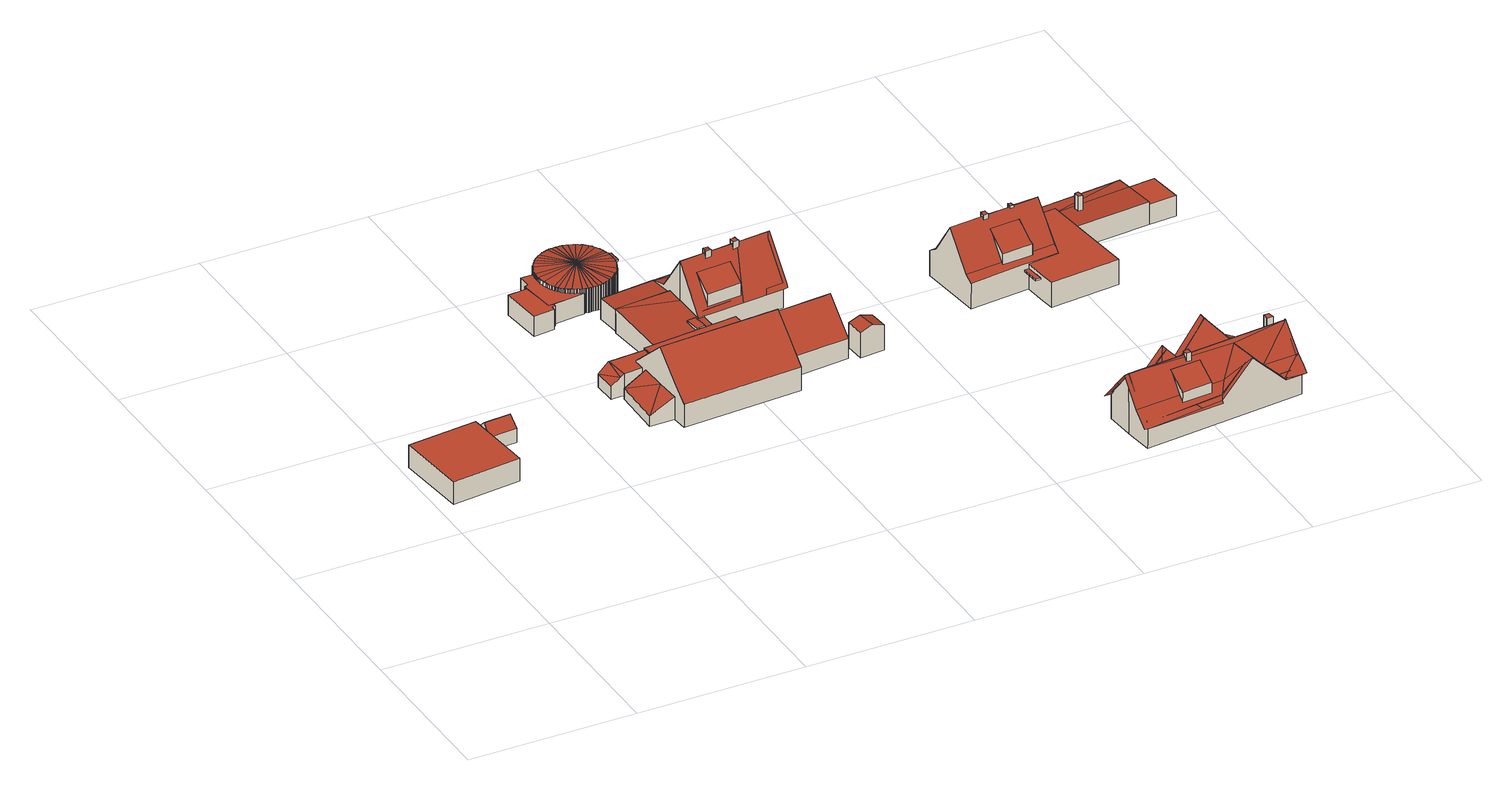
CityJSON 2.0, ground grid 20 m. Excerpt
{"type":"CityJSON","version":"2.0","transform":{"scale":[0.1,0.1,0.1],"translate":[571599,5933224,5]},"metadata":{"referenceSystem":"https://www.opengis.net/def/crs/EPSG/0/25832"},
"CityObjects":{
"building1":{"type":"Building","attributes":{"Grundfläche 2D":"72.558970","Grundhöhe NN":"5.193"},"geometry":[{"type":"Solid","lod":"3","boundaries":[[[[0,1,2,3]],[[4,5,3,2]],[[5,6,0,3]],[[6,7,1,0]],[[7,4,2,1]],[[7,6,5,4]]]],"semantics":{"surfaces":[{"type":"RoofSurface"},{"type":"WallSurface"},{"type":"GroundSurface"}],"values":[[0,1,1,1,1,2]]}}]},
"building2":{"type":"Building","attributes":{"Grundfläche 2D":"8.316436","Grundhöhe NN":"5.193"},"geometry":[{"type":"Solid","lod":"3","boundaries":[[[[8,9,10,11]],[[12,8,11,13]],[[13,11,10,14,15]],[[12,13,15,16]],[[9,8,12,16,17]],[[10,9,17,14]],[[15,14,17,16]]]],"semantics":{"surfaces":[{"type":"RoofSurface"},{"type":"WallSurface"},{"type":"GroundSurface"}],"values":[[0,0,1,1,1,1,2]]}}]},
"building3":{"type":"Building","attributes":{"Grundfläche 2D":"87.057612","Grundhöhe NN":"5.406"},"children":["building3-1"],"geometry":[{"type":"Solid","lod":"3","boundaries":[[[[18,19,20,21,22,23,24,25,26,27,28,29,30,31,32,33,34,35,36,37,38,39,40,41,42,43,44,45,46,47,48,49,50,51,52,53,54,55,56,57,58,59,60,61,62,63,64,65,66,67]],[[68,69,70,71,72,73]],[[74,75,72,71]],[[76,77,75,74]],[[78,79,75,77]],[[80,81,82,75,79]],[[83,75,82]],[[84,75,83]],[[85,75,84]],[[85,86,87,88,89,72,75]],[[90,91,92,93,72,89]],[[94,95,96,97,98,99,72,93]],[[100,101,102,72,99]],[[103,104,102]],[[102,104,72]],[[105,104,103]],[[104,106,104,105]],[[107,104,106]],[[108,104,107]],[[108,109,110,111,112,72,104]],[[113,114,115,116,117,72,112]],[[118,119,120,121,122,72,117]],[[123,124,125,126,72,122]],[[127,128,129,72,126]],[[130,131,132,72,129]],[[133,134,135,136,137,72,132]],[[138,139,140,72,137]],[[141,142,140]],[[140,142,72]],[[143,142,141]],[[144,142,143]],[[145,146,147,142,144]],[[148,142,147]],[[149,142,148]],[[149,150,151,152,153,72,142]],[[154,155,156,157,72,153]],[[158,159,160,161,72,157]],[[162,163,164,165,72,161]],[[166,167,165]],[[165,167,72]],[[168,167,166]],[[169,167,168]],[[170,171,167]],[[172,167,171]],[[173,174,167,172]],[[174,175,176,177,178,179,72,167]],[[180,181,182,183,72,179]],[[184,185,72,183]],[[186,185,184]],[[187,185,186]],[[188,189,185,187]],[[190,185,189]],[[191,185,190]],[[191,192,193,194,195,196,72,185]],[[197,198,199,200,72,196]],[[201,202,203,204,72,200]],[[205,206,207,72,204]],[[208,207,206]],[[209,207,208]],[[210,211,207,209]],[[212,207,211]],[[213,207,212]],[[213,214,215,216,217,72,207]],[[218,219,220,221,72,217]],[[222,223,224,225,72,221]],[[226,227,228,229,72,225]],[[230,231,229]],[[229,231,72]],[[232,231,230]],[[233,231,232]],[[231,234,231,233]],[[235,231,234]],[[236,231,235]],[[237,231,236]],[[237,238,239,240,72,231]],[[241,73,72,240]],[[62,242,243,244,245,246,247,248]],[[69,68,249,250]],[[70,69,250,251]],[[71,70,251,252]],[[74,71,252,253]],[[76,74,253,254]],[[77,76,254,255]],[[78,77,255,256]],[[79,78,256,257]],[[80,79,257,258]],[[81,80,258,259]],[[82,81,259,260]],[[83,82,260,261]],[[84,83,261,262]],[[68,73,263,249]],[[239,238,264,265]],[[240,239,265,266]],[[241,240,266,267]],[[73,241,267,263]],[[85,84,262,268]],[[86,85,268,269]],[[87,86,269,270]],[[88,87,270,271]],[[89,88,271,272]],[[90,89,272,273]],[[91,90,273,274]],[[92,91,274,275]],[[93,92,275,276]],[[94,93,276,277,278,279]],[[280,281,96,95,94,279,278,277,282,283]],[[284,97,96,281,280,283,285,286]],[[287,98,97,284,286,285,288,289]],[[290,99,98,287,289,288,291,292]],[[293,100,99,290,292,291,294,295]],[[296,101,100,293,295,294,297,298]],[[299,102,101,296,298,297,300,301]],[[302,103,102,299,301,300,303,304]],[[305,105,103,302,304,303,306,307]],[[105,305,307,306,308,104]],[[106,104,308,309]],[[107,106,309,310]],[[108,107,310,311]],[[109,108,311,312]],[[110,109,312,313]],[[111,110,313,314]],[[112,111,314,315]],[[113,112,315,316]],[[114,113,316,317]],[[115,114,317,318]],[[116,115,318,319]],[[117,116,319,320]],[[118,117,320,321]],[[119,118,321,322]],[[120,119,322,323]],[[121,120,323,324]],[[122,121,324,325]],[[123,122,325,326]],[[124,123,326,327]],[[125,124,327,328]],[[126,125,328,329]],[[127,126,329,330]],[[128,127,330,331]],[[129,128,331,332]],[[130,129,332,333]],[[131,130,333,334]],[[132,131,334,335]],[[133,132,335,336]],[[134,133,336,337]],[[135,134,337,338]],[[136,135,338,339]],[[137,136,339,340]],[[138,137,340,341]],[[139,138,341,342]],[[140,139,342,343]],[[141,140,343,344]],[[143,141,344,345]],[[144,143,345,346]],[[145,144,346,347]],[[146,145,347,348]],[[147,146,348,349]],[[148,147,349,350]],[[149,148,350,351]],[[150,149,351,352]],[[151,150,352,353]],[[152,151,353,354]],[[153,152,354,355]],[[154,153,355,356]],[[155,154,356,357]],[[156,155,357,358]],[[157,156,358,359]],[[158,157,359,360]],[[159,158,360,361]],[[160,159,361,362]],[[161,160,362,363]],[[162,161,363,364]],[[163,162,364,365]],[[164,163,365,366]],[[165,164,366,367]],[[166,165,367,368]],[[168,166,368,369]],[[169,168,369,370]],[[167,169,370,371]],[[170,167,371,372]],[[171,170,372,373]],[[172,171,373,374]],[[173,172,374,375]],[[173,375,376,57,174]],[[174,57,56,175]],[[175,56,55,176]],[[176,55,54,177]],[[177,54,53,178]],[[178,53,52,179]],[[179,52,51,180]],[[180,51,50,181]],[[181,50,49,182]],[[182,49,48,183]],[[183,48,47,184]],[[184,47,46,186]],[[186,46,45,187]],[[187,45,44,188]],[[188,44,43,189]],[[189,43,42,190]],[[190,42,41,191]],[[191,41,40,192]],[[192,40,39,193]],[[193,39,38,194]],[[194,38,37,195]],[[195,37,36,196]],[[196,36,35,197]],[[197,35,34,198]],[[198,34,33,199]],[[199,33,32,200]],[[200,32,31,201]],[[201,31,30,202]],[[202,30,29,203]],[[203,29,28,204]],[[204,28,27,205]],[[205,27,26,206]],[[206,26,25,208]],[[208,25,24,209]],[[209,24,23,210]],[[210,23,22,211]],[[211,22,21,212]],[[212,21,20,213]],[[213,20,19,214]],[[214,19,18,215]],[[215,18,67,216]],[[216,67,66,217]],[[217,66,65,218]],[[218,65,377,378,219]],[[220,219,378,379]],[[221,220,379,380]],[[222,221,380,381]],[[223,222,381,382]],[[224,223,382,383]],[[225,224,383,384]],[[226,225,384,385]],[[227,226,385,386]],[[228,227,386,387]],[[229,228,387,388]],[[230,229,388,389]],[[232,230,389,390]],[[233,232,390,391]],[[231,233,391,392]],[[234,231,392,393]],[[235,234,393,394]],[[236,235,394,395]],[[237,236,395,396]],[[238,237,396,264]],[[60,59,397,398]],[[61,60,398,399]],[[61,399,400,242]],[[242,62,61]],[[401,64,63,248,402,403]],[[248,63,62]],[[65,64,401,377]],[[59,58,57,376,404,397]],[[405,243,242,400]],[[244,243,405,406]],[[245,244,406,407]],[[246,245,407,408]],[[247,246,408,409]],[[248,247,409,402]],[[392,391,390,389,388,387,386,385,384,383,382,381,380,379,378,377,401,403,402,409,408,407,406,405,400,399,398,397,404,376,375,374,373,372,371,370,369,368,367,366,365,364,363,362,361,360,359,358,357,356,355,354,353,352,351,350,349,348,347,346,345,344,343,342,341,340,339,338,337,336,335,334,333,332,331,330,329,328,327,326,325,324,323,322,321,320,319,318,317,316,315,314,313,312,311,310,309,308,306,303,300,297,294,291,288,285,283,282,277,276,275,274,273,272,271,270,269,268,262,261,260,259,258,257,256,255,254,253,252,251,250,249,263,267,266,265,264,396,395,394,393]]]],"semantics":{"surfaces":[{"type":"RoofSurface"},{"type":"WallSurface"},{"type":"GroundSurface"}],"values":[[0,0,0,0,0,0,0,0,0,0,0,0,0,0,0,0,0,0,0,0,0,0,0,0,0,0,0,0,0,0,0,0,0,0,0,0,0,0,0,0,0,0,0,0,0,0,0,0,0,0,0,0,0,0,0,0,0,0,0,0,0,0,0,0,0,0,0,0,0,0,0,0,0,0,0,0,0,1,1,1,1,1,1,1,1,1,1,1,1,1,1,1,1,1,1,1,1,1,1,1,1,1,1,1,1,1,1,1,1,1,1,1,1,1,1,1,1,1,1,1,1,1,1,1,1,1,1,1,1,1,1,1,1,1,1,1,1,1,1,1,1,1,1,1,1,1,1,1,1,1,1,1,1,1,1,1,1,1,1,1,1,1,1,1,1,1,1,1,1,1,1,1,1,1,1,1,1,1,1,1,1,1,1,1,1,1,1,1,1,1,1,1,1,1,1,1,1,1,1,1,1,1,1,1,1,1,1,1,1,1,1,1,1,1,1,1,1,1,1,1,1,1,1,1,1,1,1,1,1,1,1,1,1,1,1,1,1,1,1,1,1,1,1,1,1,1,1,1,1,1,1,1,1,1,1,1,1,1,1,2]]}}]},
"building3-1":{"type":"BuildingInstallation","parents":["building3"],"geometry":[{"type":"MultiSurface","lod":"3","boundaries":[[[410,305,302,299,296,293,290,287,284,281,411,279,412,413]],[[414,413,412,279,278,415]],[[305,307,304,302]],[[302,304,301,299]],[[299,301,298,296]],[[296,298,295,293]],[[293,295,292,290]],[[290,292,289,287]],[[287,289,286,284]],[[284,286,280,281]],[[279,411,281,280,416,278]],[[410,413,414,417]],[[305,410,417,307]],[[292,295,298,301,304,307,417,414,415,278,416,280,286,289]]],"semantics":{"surfaces":[{"type":"RoofSurface"},{"type":"WallSurface"},{"type":"OuterCeilingSurface"}],"values":[0,1,1,1,1,1,1,1,1,1,1,1,1,2]}}]},
"building4":{"type":"Building","attributes":{"Grundfläche 2D":"249.014436","Grundhöhe NN":"5.414"},"geometry":[{"type":"Solid","lod":"3","boundaries":[[[[418,419,420,421]],[[422,423,424,425,426,427]],[[428,429,430,431,418,432,422,427]],[[433,434,435]],[[433,435,436]],[[433,436,437]],[[438,439,429,428]],[[438,440,439]],[[441,442,438,428,443]],[[444,445,446]],[[447,445,444]],[[448,445,447]],[[449,450,451,452,435,434,453]],[[419,418,454,455]],[[420,419,455,456]],[[452,451,421,420,456,457]],[[458,459,446,445,448,460,461,424,423,422,432,450,449]],[[425,424,461,462]],[[443,428,427,426,425,462,463,441]],[[439,464,431,430,429]],[[418,421,451,450,432,418,431,464,454]],[[436,435,465,466]],[[437,436,466,467]],[[434,433,437,467,468,469]],[[442,441,463,470]],[[440,438,442,470,471]],[[439,440,471,464]],[[444,446,459,472]],[[447,444,472,473]],[[448,447,473,460]],[[435,452,457,465]],[[434,469,474,458,449,453]],[[466,465,457,456,455,454,464,471,470,463,462,461,460,473,472,459,458,474,469,468,467]]]],"semantics":{"surfaces":[{"type":"RoofSurface"},{"type":"WallSurface"},{"type":"GroundSurface"}],"values":[[0,0,0,0,0,0,0,0,0,0,0,0,0,1,1,1,1,1,1,1,1,1,1,1,1,1,1,1,1,1,1,1,2]]}}]},
"building5":{"type":"Building","attributes":{"Grundfläche 2D":"154.423369","Grundhöhe NN":"5.416"},"children":["building5-1","building5-2","building5-3","building5-4"],"geometry":[{"type":"MultiSurface","lod":"3","boundaries":[[[475,476,477]],[[478,479,480,481,476]],[[481,480,477,476]],[[482,483,484,485,480]],[[486,478,483]],[[482,480,479,478,486,483]],[[487,484,483,478]],[[487,488,489]],[[489,490,484,487]],[[491,492,484,490,489,493,494,495,496,497,498,499,500]],[[492,491,484]],[[501,502,503,504,495,494,493,489,488]],[[505,498,497,496,504,506,507]],[[504,496,495]],[[508,509,510]],[[511,512,513,514,515,514,513,510,509,516,517]],[[514,515,514,513]],[[518,519,520]],[[521,522,523,520,519,524]],[[518,520,525,526]],[[523,527,525,520]],[[519,518,526,528]],[[524,519,528,529]],[[530,531,532,527,523,476]],[[521,508,510,488,487,478,476,523,522]],[[488,510,533,510]],[[488,510,513,501]],[[502,501,513,534,535,512]],[[502,512,535,536,537]],[[538,539,540,537,536,541]],[[542,497,538,541,543]],[[544,484,492,545,542,543,546]],[[547,548,483,484,544,549]],[[550,532,531,481,479,486,548,547,551]],[[511,517,516,552,553]],[[512,511,553,535]],[[513,512,535,534]],[[554,509,508,521,524,529]],[[516,509,554,552]],[[526,525,527,532,550,551,547,549,544,546,543,541,536,535,553,552,554,529,528]],[[476,475,530]],[[481,531,530,475,477,480]],[[504,503,502,537,540,539,538,497,498,505,507,506]],[[497,542,545,492,491,500,499,498]],[[483,548,486]],[[485,483,486,479,480]],[[483,485,484]],[[480,479,481]]],"semantics":{"surfaces":[{"type":"RoofSurface"},{"type":"WallSurface"},{"type":"GroundSurface"}],"values":[0,0,0,0,0,0,0,0,0,0,0,0,0,0,0,0,0,0,0,1,1,1,1,1,1,1,1,1,1,1,1,1,1,1,1,1,1,1,1,2,0,0,0,0,0,0,0,0]}}]},
"building5-1":{"type":"BuildingInstallation","parents":["building5"],"geometry":[{"type":"MultiSurface","lod":"3","boundaries":[[[555,556,557,558]],[[556,555,559,560]],[[561,562,557,556,560,563]],[[558,557,562,564]],[[555,558,564,559]]],"semantics":{"surfaces":[{"type":"RoofSurface"},{"type":"WallSurface"}],"values":[0,1,1,1,1]}}]},
"building5-2":{"type":"BuildingInstallation","parents":["building5"],"geometry":[{"type":"MultiSurface","lod":"3","boundaries":[[[565,566,567,568,569]],[[570,566,565,571]],[[572,569,568,567,573,490]],[[565,569,572,489]],[[571,565,489,574]],[[570,571,574,575]],[[573,567,566,570,575,493]]],"semantics":{"surfaces":[{"type":"RoofSurface"},{"type":"WallSurface"}],"values":[0,0,1,1,1,1,1]}}]},
"building5-3":{"type":"BuildingInstallation","parents":["building5"],"geometry":[{"type":"MultiSurface","lod":"3","boundaries":[[[576,577,578,579,580,581]],[[582,583,577,576]],[[578,577,583,584]],[[494,585,579,578,584]],[[580,579,585,586]],[[581,580,586,495]],[[576,581,495,582]]],"semantics":{"surfaces":[{"type":"RoofSurface"},{"type":"WallSurface"}],"values":[0,1,1,1,1,1,1]}}]},
"building5-4":{"type":"BuildingInstallation","parents":["building5"],"geometry":[{"type":"MultiSurface","lod":"3","boundaries":[[[587,588,589,590,591,592,593,594]],[[592,591,595,596]],[[593,592,596,597]],[[597,515,594,593]],[[587,594,515,598]],[[598,514,588,587]],[[599,595,591,590,589,588,514,600]]],"semantics":{"surfaces":[{"type":"RoofSurface"},{"type":"WallSurface"}],"values":[0,1,1,1,1,1,1]}}]},
"building6":{"type":"Building","attributes":{"Grundfläche 2D":"6.896968","Grundhöhe NN":"5.308"},"geometry":[{"type":"Solid","lod":"3","boundaries":[[[[601,602,603,604]],[[605,601,604,606]],[[606,604,603,607,608]],[[605,606,608,609]],[[602,601,605,609,610]],[[603,602,610,607]],[[608,607,610,609]]]],"semantics":{"surfaces":[{"type":"RoofSurface"},{"type":"WallSurface"},{"type":"GroundSurface"}],"values":[[0,0,1,1,1,1,2]]}}]},
"building7":{"type":"Building","attributes":{"Grundfläche 2D":"154.034180","Grundhöhe NN":"5.512"},"children":["building7-1","building7-2","building7-3"],"geometry":[{"type":"MultiSurface","lod":"3","boundaries":[[[611,612,613,614,615,616]],[[612,611,616,617,618,619,620,621]],[[622,616,615,614,623,624]],[[625,622,624,623,626,627]],[[628,625,627,626,629,630]],[[631,629,632,633]],[[629,631,628,630]],[[634,628,631]],[[635,636,634]],[[637,628,634,636]],[[619,618,617,616,622,625,628,637,636,638,639,640,641,642,643]],[[644,645,646,647,648,649,650,651,638,636]],[[650,649,641,642,641,640,639,638,636,638,651]],[[652,653,654,642,655]],[[652,655,642,641,649]],[[656,657,648,647,646,645,644,658,659]],[[660,656,659]],[[648,657,656,661,662]],[[663,649,648,662,661]],[[652,664,661,665,666]],[[667,665,668]],[[669,654,670,671,665,667,672]],[[671,670,654,653,652,666,665]],[[664,652,649,663,661]],[[673,638,637,674,675,676,677]],[[678,679,680,645,681,638,673,682]],[[683,671,666,664,663,662,657,679,678,684]],[[685,641,655,653,670,683,684,686]],[[687,688,618,689,641,685,690]],[[691,692,688,687,693]],[[694,695,611,691,693,696]],[[697,698,699,630,700,627,701,624,702,615,703,694,696,704]],[[705,706,698,697,707]],[[631,705,707,708]],[[675,634,709,676]],[[634,631,708,709]],[[690,685,686,684,678,682,673,677,676,709,708,707,697,704,696,693,687]],[[619,618,688,692,691,611,612,621,620]],[[615,614,613,612,611,695,694,703]],[[623,614,615,702,624]],[[623,624,701,627,626]],[[629,626,627,700,630]],[[699,629,630]],[[629,699,698,706,631,633,632]],[[705,631,706]],[[674,636,635,634,675]],[[636,638,681,645,644]],[[636,674,637]],[[636,637,638]],[[657,656,659,658,644,645,680,679]],[[656,657,662,661]],[[661,664,666,665]],[[661,662,663]],[[664,661,663]],[[665,671,668]],[[665,666,671]],[[683,670,654,669,672,667,668,671]],[[654,653,655,642]],[[653,654,670]],[[655,641,642]],[[641,689,618,619,643,642]]],"semantics":{"surfaces":[{"type":"RoofSurface"},{"type":"WallSurface"},{"type":"GroundSurface"}],"values":[0,0,0,0,0,0,0,0,0,0,0,0,0,0,0,0,0,0,0,0,0,0,0,0,1,1,1,1,1,1,1,1,1,1,1,1,2,0,0,0,0,0,0,0,0,0,0,0,0,0,0,0,0,0,0,0,0,0,0,0,0]}}]},
"building7-1":{"type":"BuildingInstallation","parents":["building7"],"geometry":[{"type":"MultiSurface","lod":"3","boundaries":[[[710,711,712,713,714,715]],[[716,717,711,710]],[[651,718,713,712,711,717,639]],[[718,719,714,713]],[[640,716,710,715,714,719,650]]],"semantics":{"surfaces":[{"type":"RoofSurface"},{"type":"WallSurface"}],"values":[0,1,1,1,1]}}]},
"building7-2":{"type":"BuildingInstallation","parents":["building7"],"geometry":[{"type":"MultiSurface","lod":"3","boundaries":[[[720,721,722,723]],[[724,725,721,720]],[[723,726,647,727,724,720]],[[725,728,646,729,722,721]],[[729,726,723,722]]],"semantics":{"surfaces":[{"type":"RoofSurface"},{"type":"WallSurface"}],"values":[0,1,1,1,1]}}]},
"building7-3":{"type":"BuildingInstallation","parents":["building7"],"geometry":[{"type":"MultiSurface","lod":"3","boundaries":[[[730,731,732,733,734,735,736]],[[643,619,620,734,733,732]],[[735,734,620,737]],[[617,730,736,735,737,738]],[[730,617,739]],[[739,740,731,730]],[[732,731,740,643]]],"semantics":{"surfaces":[{"type":"RoofSurface"},{"type":"WallSurface"}],"values":[0,1,1,1,1,1,1]}}]},
"building8":{"type":"Building","attributes":{"Grundfläche 2D":"241.043393","Grundhöhe NN":"5.218"},"children":["building8-1","building8-2","building8-3","building8-4","building8-5","building8-6"],"geometry":[{"type":"Solid","lod":"3","boundaries":[[[[741,742,743,744]],[[745,746,742]],[[746,743,742]],[[746,747,748,749]],[[749,750,746]],[[750,743,746]],[[751,752,753,754,755,756,757,758]],[[752,751,759,760,761,762,763,764,765,754,753]],[[760,759,766,767,765,764,763,762,761]],[[763,764,763,762]],[[768,769,770,766]],[[770,767,766]],[[771,767,770]],[[772,773,774,775,776,777,778,779]],[[780,781,782,783,784]],[[785,786,749,787]],[[742,769,768,766,759,751,758,776,775,745]],[[780,784,788,789,771,770,769,742,741]],[[755,754,765,767,771,789,790]],[[791,792,777,776,758,757,756,755,790,793]],[[794,772,779,778,777,792,791,793,795,796]],[[773,772,794,797]],[[746,774,773,797,798,747]],[[774,746,745,775]],[[747,798,799,787,748]],[[750,749,800,801]],[[748,787,749]],[[744,743,750,801,802]],[[803,782,781,780,741,744,802]],[[783,782,803,804]],[[784,783,804,788]],[[785,787,799,805]],[[786,785,805,806]],[[749,786,806,800]],[[789,788,804,803,802,801,800,806,805,799,798,797,794,796,795,793,790]]]],"semantics":{"surfaces":[{"type":"RoofSurface"},{"type":"WallSurface"},{"type":"GroundSurface"}],"values":[[0,0,0,0,0,0,0,0,0,0,0,0,0,0,0,0,1,1,1,1,1,1,1,1,1,1,1,1,1,1,1,1,1,1,2]]}}]},
"building8-1":{"type":"BuildingInstallation","parents":["building8"],"geometry":[{"type":"MultiSurface","lod":"3","boundaries":[[[807,808,809,810]],[[807,810,811,812]],[[809,808,813,814]],[[810,809,814,811]],[[812,813,808,807]]],"semantics":{"surfaces":[{"type":"RoofSurface"},{"type":"WallSurface"}],"values":[0,1,1,1,1]}}]},
"building8-2":{"type":"BuildingInstallation","parents":["building8"],"geometry":[{"type":"MultiSurface","lod":"3","boundaries":[[[815,816,817,818]],[[819,820,816,815]],[[821,817,816,820,822]],[[821,823,818,817]],[[823,819,815,818]]],"semantics":{"surfaces":[{"type":"RoofSurface"},{"type":"WallSurface"}],"values":[0,1,1,1,1]}}]},
"building8-3":{"type":"BuildingInstallation","parents":["building8"],"geometry":[{"type":"MultiSurface","lod":"3","boundaries":[[[824,825,826,827,828,829,830,831]],[[827,826,825,826]],[[825,824,831,832,752]],[[753,833,829,828,827]],[[829,833,832,831,830]]],"semantics":{"surfaces":[{"type":"RoofSurface"},{"type":"WallSurface"}],"values":[0,1,1,1,1]}}]},
"building8-4":{"type":"BuildingInstallation","parents":["building8"],"geometry":[{"type":"MultiSurface","lod":"3","boundaries":[[[834,835,836,837]],[[836,835,838,839]],[[840,841,834,837]],[[761,838,835,834,841]],[[760,840,837,836,839]]],"semantics":{"surfaces":[{"type":"RoofSurface"},{"type":"WallSurface"}],"values":[0,1,1,1,1]}}]},
"building8-5":{"type":"BuildingInstallation","parents":["building8"],"geometry":[{"type":"MultiSurface","lod":"3","boundaries":[[[842,843,844,845,846,847,848]],[[845,844,849,763]],[[763,850,846,845]],[[850,851,847,846]],[[764,852,843,842,848,847,851,853]],[[844,843,852,849]]],"semantics":{"surfaces":[{"type":"RoofSurface"},{"type":"WallSurface"}],"values":[0,1,1,1,1,1]}}]},
"building8-6":{"type":"BuildingInstallation","parents":["building8"],"geometry":[{"type":"MultiSurface","lod":"3","boundaries":[[[854,792,855,856,857]],[[792,854,857,858,859,791]],[[855,792,791,860]],[[856,855,860,861]],[[857,856,861,858]],[[859,858,861,860,791]]],"semantics":{"surfaces":[{"type":"RoofSurface"},{"type":"WallSurface"},{"type":"OuterCeilingSurface"}],"values":[0,1,1,1,1,2]}}]}
},
"vertices":[
[19,255,30],[102,264,30],[94,350,30],[10,341,30],[94,350,2],[10,341,2],[19,255,2],[102,264,2],
[133,346,30],[132,359,19],[100,356,19],[101,344,30],[134,333,19],[101,331,19],[100,356,2],[101,331,2],[134,333,2],[132,359,2],
[308,526,29],[306,527,29],[305,527,29],[303,528,29],[302,529,29],[300,530,29],[299,530,29],[298,531,29],[297,532,29],[295,533,29],[294,534,29],[293,535,29],[292,536,29],[291,538,29],[290,539,29],[289,540,29],[288,541,29],[287,542,29],[287,543,29],[286,545,29],[285,546,29],[284,547,29],[284,548,29],[283,550,29],[283,551,29],[282,553,29],[281,556,29],[281,558,29],[280,561,29],[280,563,29],[280,566,29],[280,568,29],[280,571,29],[280,572,29],[280,574,29],[280,575,29],[281,576,29],[281,578,29],[281,579,29],[282,581,29],[280,581,29],[267,581,29],[267,565,29],[263,564,29],[268,519,29],[302,522,29],[312,523,29],[312,524,29],[311,525,29],[309,525,29],[351,532,34],[353,534,34],[355,536,34],[357,537,34],[325,566,40],[349,531,34],[359,539,34],[362,545,34],[359,540,34],[360,542,34],[361,543,34],[362,544,34],[363,545,34],[363,546,34],[364,548,34],[364,549,34],[365,550,34],[366,552,34],[366,553,34],[367,555,34],[367,556,34],[367,558,34],[368,559,34],[368,561,34],[368,562,34],[368,564,34],[368,565,34],[368,566,34],[368,567,34],[368,569,34],[368,570,34],[368,572,34],[368,573,34],[368,575,34],[367,577,34],[367,578,34],[366,581,34],[366,580,34],[365,583,34],[365,584,34],[364,586,34],[364,587,34],[363,588,34],[362,590,34],[361,591,34],[360,592,34],[360,593,34],[359,595,34],[358,596,34],[357,597,34],[356,598,34],[355,599,34],[354,600,34],[353,601,34],[352,602,34],[350,603,34],[349,603,34],[347,605,34],[345,606,34],[343,607,34],[340,608,34],[338,609,34],[336,610,34],[333,610,34],[331,611,34],[329,611,34],[328,611,34],[327,611,34],[325,611,34],[324,611,34],[322,611,34],[321,611,34],[319,611,34],[318,611,34],[314,610,34],[316,611,34],[315,610,34],[313,610,34],[312,610,34],[310,609,34],[309,609,34],[308,608,34],[306,608,34],[305,607,34],[303,606,34],[302,605,34],[301,605,34],[299,604,34],[298,603,34],[297,602,34],[295,601,34],[294,600,34],[293,599,34],[292,598,34],[291,596,34],[290,595,34],[289,594,34],[288,593,34],[287,591,34],[285,587,34],[286,590,34],[285,589,34],[284,586,34],[283,585,34],[283,583,34],[282,582,34],[282,581,34],[281,579,34],[281,578,34],[281,576,34],[280,575,34],[280,574,34],[280,572,34],[280,571,34],[280,568,34],[280,566,34],[280,563,34],[282,556,34],[280,561,34],[281,558,34],[281,556,34],[282,553,34],[283,551,34],[283,550,34],[284,548,34],[284,547,34],[285,546,34],[286,545,34],[287,543,34],[287,542,34],[288,541,34],[289,540,34],[290,539,34],[291,538,34],[292,536,34],[293,535,34],[294,534,34],[295,533,34],[297,532,34],[301,530,34],[298,531,34],[299,530,34],[300,530,34],[302,529,34],[303,528,34],[305,527,34],[306,527,34],[308,526,34],[309,525,34],[311,525,34],[312,524,34],[314,524,34],[315,524,34],[317,523,34],[318,523,34],[320,523,34],[321,523,34],[323,523,34],[325,523,34],[326,523,34],[328,523,34],[329,523,34],[331,523,34],[335,524,34],[332,523,34],[333,524,34],[336,524,34],[338,525,34],[339,525,34],[340,526,34],[342,526,34],[343,527,34],[345,528,34],[347,529,34],[263,559,29],[240,557,29],[245,507,29],[270,510,29],[270,515,29],[274,515,29],[274,519,29],[351,532,4],[353,534,4],[355,536,4],[357,537,4],[359,539,4],[359,540,4],[360,542,4],[361,543,4],[362,544,4],[363,545,4],[363,546,4],[364,548,4],[364,549,4],[365,550,4],[349,531,4],[342,526,4],[343,527,4],[345,528,4],[347,529,4],[366,552,4],[366,553,4],[367,555,4],[367,556,4],[367,558,4],[368,559,4],[368,561,4],[368,562,4],[368,564,4],[368,565,4],[368,565,27],[368,565,29],[368,567,27],[368,567,29],[368,566,4],[368,567,4],[368,569,29],[368,569,4],[368,569,27],[368,570,29],[368,570,4],[368,570,27],[368,572,29],[368,572,4],[368,572,27],[368,573,29],[368,573,4],[368,573,27],[368,575,29],[368,575,4],[368,575,27],[367,577,29],[367,577,4],[367,577,27],[367,578,29],[367,578,4],[367,578,27],[366,580,29],[366,580,4],[366,580,27],[366,581,4],[365,583,4],[365,584,4],[364,586,4],[364,587,4],[363,588,4],[362,590,4],[361,591,4],[360,592,4],[360,593,4],[359,595,4],[358,596,4],[357,597,4],[356,598,4],[355,599,4],[354,600,4],[353,601,4],[352,602,4],[350,603,4],[349,603,4],[347,605,4],[345,606,4],[343,607,4],[340,608,4],[338,609,4],[336,610,4],[333,610,4],[331,611,4],[329,611,4],[328,611,4],[327,611,4],[325,611,4],[324,611,4],[322,611,4],[321,611,4],[319,611,4],[318,611,4],[316,611,4],[315,610,4],[313,610,4],[312,610,4],[310,609,4],[309,609,4],[308,608,4],[306,608,4],[305,607,4],[303,606,4],[302,605,4],[301,605,4],[299,604,4],[298,603,4],[297,602,4],[295,601,4],[294,600,4],[293,599,4],[292,598,4],[291,596,4],[290,595,4],[289,594,4],[288,593,4],[287,591,4],[286,590,4],[285,589,4],[285,587,4],[284,586,4],[283,585,4],[283,583,4],[282,582,4],[282,581,4],[312,524,4],[314,524,4],[315,524,4],[317,523,4],[318,523,4],[320,523,4],[321,523,4],[323,523,4],[325,523,4],[326,523,4],[328,523,4],[329,523,4],[331,523,4],[332,523,4],[333,524,4],[335,524,4],[336,524,4],[338,525,4],[339,525,4],[340,526,4],[267,581,4],[267,565,4],[263,564,4],[263,559,4],[312,523,4],[274,519,4],[302,522,4],[280,581,4],[240,557,4],[245,507,4],[270,510,4],[270,515,4],[274,515,4],
[374,581,29],[368,566,29],[369,565,29],[375,566,29],[375,566,27],[369,565,27],[368,566,27],[374,581,27],
[431,383,33],[430,404,33],[316,393,33],[317,376,33],[299,324,78],[301,294,50],[302,275,33],[445,284,33],[444,310,57],[443,333,78],[443,346,66],[442,350,63],[441,383,34],[441,383,33],[297,375,33],[271,360,28],[275,360,31],[272,389,31],[259,388,20],[260,360,20],[515,352,66],[441,383,29],[511,390,29],[444,310,29],[518,317,29],[443,333,52],[272,354,17],[299,324,32],[298,355,32],[271,294,17],[301,294,32],[298,362,31],[297,375,31],[317,376,31],[316,392,31],[297,362,31],[431,383,4],[430,404,4],[316,393,4],[316,392,4],[298,362,4],[298,355,4],[301,294,4],[302,275,4],[445,284,4],[444,310,4],[441,383,4],[272,389,4],[259,388,4],[260,360,4],[271,360,4],[275,360,4],[518,317,4],[511,390,4],[272,354,4],[271,294,4],[297,362,4],
[389,512,30],[389,511,30],[426,515,30],[390,492,35],[420,500,34],[427,501,34],[420,503,33],[423,498,35],[425,498,35],[427,498,35],[427,499,35],[420,498,35],[391,480,52],[393,460,81],[423,463,81],[424,466,77],[427,499,33],[429,498,35],[429,463,81],[457,466,81],[463,466,81],[464,466,81],[500,470,81],[504,470,81],[500,508,30],[427,501,30],[396,423,30],[403,424,30],[411,425,30],[451,428,30],[507,437,35],[503,433,30],[507,434,30],[391,480,34],[324,474,34],[393,460,32],[405,401,27],[403,424,29],[396,423,29],[393,416,29],[386,403,28],[332,394,27],[385,399,27],[389,513,29],[323,506,29],[389,512,29],[391,480,31],[390,492,31],[389,511,29],[326,474,31],[389,512,4],[389,513,4],[389,511,4],[323,506,4],[326,474,4],[418,514,30],[419,514,30],[419,514,4],[393,460,4],[396,423,4],[403,424,4],[403,427,4],[403,427,35],[503,437,35],[452,432,35],[409,428,35],[503,437,4],[497,504,35],[497,504,4],[427,498,4],[430,498,35],[429,498,4],[420,497,4],[420,497,35],[425,498,4],[420,500,4],[420,498,4],[332,394,4],[405,401,4],[324,474,4],
[451,433,52],[449,454,68],[408,451,68],[410,429,52],[451,433,37],[449,454,66],[424,452,66],[408,451,66],[430,453,66],[410,429,37],
[423,463,85],[429,463,85],[429,466,85],[424,466,85],[423,466,85],[430,460,85],[423,459,85],[423,466,77],[429,466,77],[423,459,76],[430,460,76],
[463,470,85],[460,469,85],[457,469,85],[457,462,85],[464,463,85],[463,466,85],[463,470,77],[460,469,77],[457,469,77],[457,462,76],[464,463,76],
[394,404,32],[393,416,32],[392,418,32],[392,421,32],[392,423,32],[382,422,32],[384,403,32],[386,403,32],[392,423,29],[382,422,29],[384,403,28],[394,404,28],[392,421,29],[392,418,29],
[546,315,39],[560,316,34],[558,339,34],[543,338,39],[531,313,34],[529,337,34],[558,339,3],[529,337,3],[531,313,3],[560,316,3],
[874,103,36],[879,108,33],[877,128,33],[861,127,42],[862,118,42],[865,92,42],[898,95,42],[902,95,42],[905,95,42],[904,101,39],[903,110,33],[840,65,75],[835,124,75],[835,116,75],[805,91,34],[802,120,34],[803,112,34],[792,76,53],[787,119,53],[788,110,53],[770,89,33],[768,117,33],[768,109,33],[766,89,33],[702,86,33],[706,48,79],[711,50,78],[711,49,79],[780,56,79],[786,56,79],[905,68,79],[907,69,79],[905,93,45],[708,26,48],[713,26,48],[762,31,48],[798,34,48],[817,36,48],[840,58,75],[786,54,76],[780,54,77],[868,43,48],[907,46,48],[910,46,48],[905,67,77],[806,19,35],[809,24,39],[709,8,33],[715,8,33],[806,16,33],[844,22,75],[836,26,67],[844,27,75],[851,28,67],[884,26,35],[880,31,39],[909,27,34],[885,25,34],[911,35,39],[907,44,47],[892,33,39],[911,28,34],[711,49,5],[711,52,75],[708,83,38],[708,83,5],[711,50,5],[715,13,5],[715,13,37],[713,25,47],[711,48,78],[711,48,5],[908,34,39],[908,34,5],[905,68,5],[905,67,5],[901,103,5],[901,103,38],[905,70,77],[905,70,5],[874,100,38],[891,102,38],[874,100,5],[873,120,36],[873,114,36],[873,120,5],[775,109,5],[775,109,40],[782,110,47],[792,111,47],[826,114,63],[842,116,67],[868,119,39],[868,119,5],[777,90,40],[776,100,40],[777,90,5],[770,89,5],[766,89,5],
[786,58,83],[780,57,83],[780,56,83],[780,51,83],[786,51,83],[786,54,83],[786,58,78],[780,57,77],[780,51,72],[786,51,72],
[796,50,71],[760,47,71],[762,24,55],[798,27,55],[796,50,70],[760,47,70],[798,27,42],[797,39,54],[761,43,65],[762,24,42],
[898,95,69],[898,93,69],[905,93,69],[905,95,69],[904,101,69],[898,101,69],[898,99,69],[898,101,39],[898,99,40],[898,95,43],[898,93,45],
[754,435,26],[780,437,26],[776,453,26],[752,451,26],[781,434,26],[826,439,27],[830,401,30],[922,409,30],[919,449,27],[917,467,26],[788,367,40],[758,364,40],[722,360,40],[678,356,40],[679,347,34],[745,354,34],[759,355,34],[788,358,34],[784,398,82],[753,395,83],[749,394,82],[721,392,82],[720,392,82],[715,391,82],[675,387,82],[782,425,40],[672,415,40],[781,434,35],[780,437,34],[745,434,34],[671,426,33],[756,311,33],[839,319,33],[826,439,33],[781,434,33],[788,358,33],[751,354,33],[753,332,33],[753,331,33],[754,435,29],[752,451,29],[752,452,29],[743,451,29],[745,434,29],[955,411,27],[950,452,27],[922,409,27],[745,434,2],[671,426,2],[679,347,2],[751,354,26],[751,354,28],[751,354,2],[756,311,2],[753,332,2],[753,331,2],[839,319,2],[830,401,2],[922,409,2],[919,449,2],[917,467,2],[752,451,2],[752,452,2],[743,451,2],[955,411,2],[950,452,2],
[778,439,27],[777,448,27],[760,446,27],[761,437,27],[761,437,26],[778,439,26],[777,448,26],[760,446,26],
[853,438,46],[848,437,46],[849,430,46],[854,430,46],[853,438,27],[848,437,27],[849,430,28],[849,432,27],[854,430,28],
[758,364,54],[756,386,70],[721,382,70],[720,382,70],[722,360,54],[722,358,52],[744,360,52],[759,361,52],[759,361,38],[722,358,38],
[749,398,84],[749,393,84],[753,393,84],[752,398,84],[749,393,81],[753,393,81],[752,398,77],[749,398,76],
[715,391,85],[715,388,85],[721,389,85],[720,392,85],[720,395,85],[715,395,85],[715,394,85],[721,389,79],[720,395,77],[715,395,77],[715,388,79],[715,394,78],
[753,332,28],[745,354,28],[747,331,28],[753,331,28],[753,331,26],[753,332,26],[745,354,26],[747,331,26]
]}
